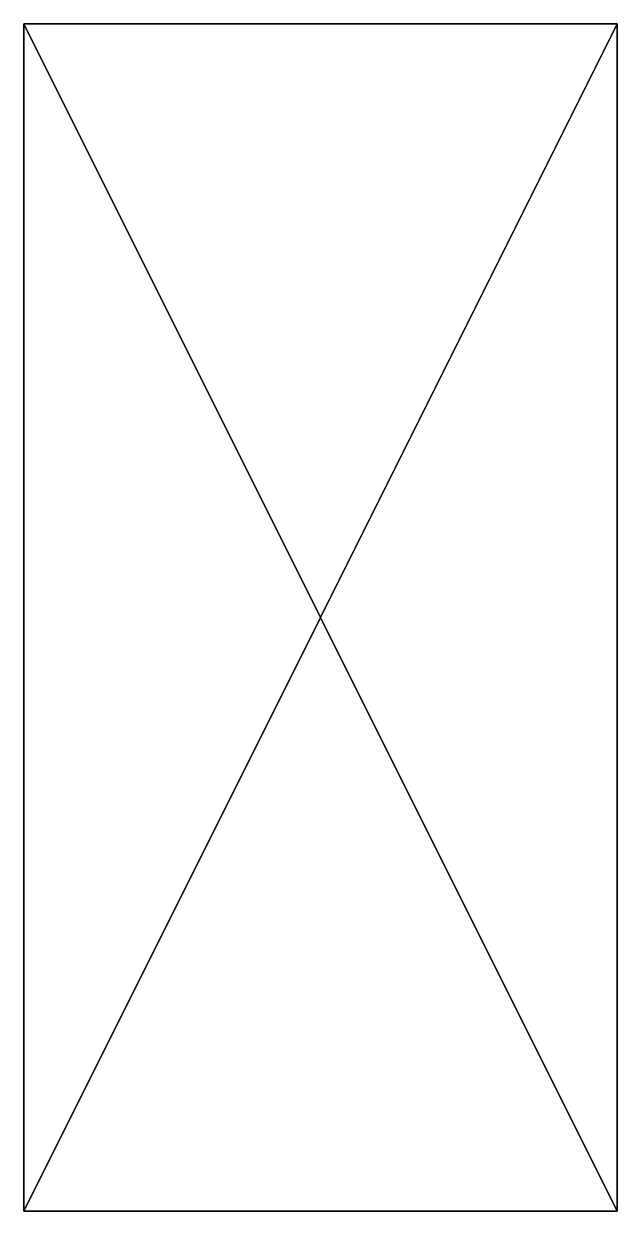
# Model space of a CAD drawing. Extents: x -8 to 8, y -16 to 16.
import ezdxf

# ---------------------------------------------------------------- set-up
doc = ezdxf.new("R2010")
doc.units = 0

msp = doc.modelspace()

# ---------------------------------------------------------------- meshes
at = {"layer": 'OBJECT000', "color": 50}
mesh = msp.add_polyface(dxfattribs=at)
corners = [(-8, 16, 72), (8, 16, 72), (8, -16, 72), (-8, -16, 72), (-8, -16), (8, -16), (8, 16), (-8, 16)]
mesh.append_faces([[corners[k] for k in face] for face in [(1, 3, 0), (5, 7, 4), (3, 7, 0), (5, 1, 6), (0, 6, 1), (4, 2, 5)]], dxfattribs={"vtx0": -1})
mesh.append_faces([[corners[k] for k in face] for face in [(1, 2, 3), (5, 6, 7), (3, 4, 7), (5, 2, 1), (0, 7, 6), (4, 3, 2)]], dxfattribs={"vtx2": -1})

doc.saveas('drawing.dxf')
